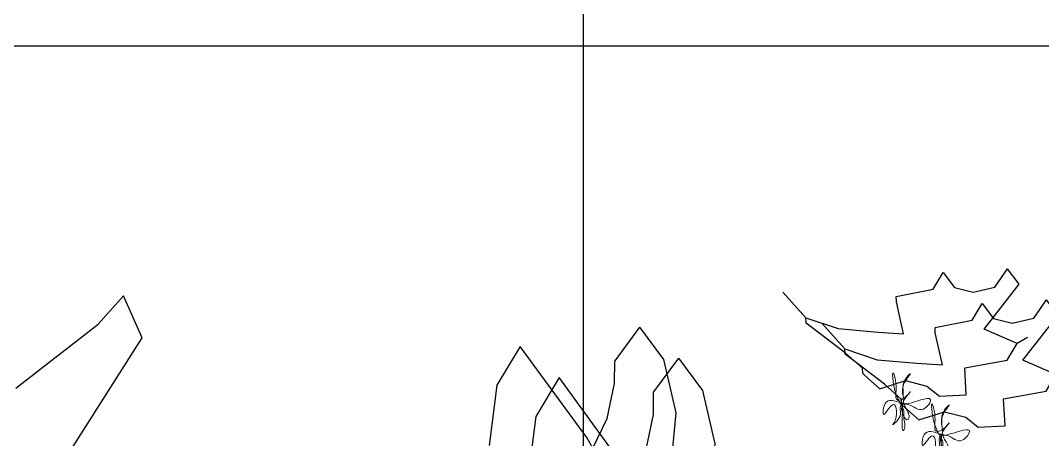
# Model space of a CAD drawing. Header units: millimetres. Extents: x -414464 to 1686, y -90036 to 108605.
# Drawn here: x -402841.6 to -402352.6, y 2962.7 to 3163.4 of the extents above; entities that cross this region are included whole.
import ezdxf

# ---------------------------------------------------------------- set-up
doc = ezdxf.new("R2010")
doc.units = ezdxf.units.MM
doc.header["$LTSCALE"] = 1000
doc.header["$MEASUREMENT"] = 0
doc.linetypes.add('AUDIT_D_120904163729-0', pattern=[0])
doc.layers.get('0').update_dxf_attribs({"linetype": 'AUDIT_D_120904163729-0'})
for name, color, linetype in [('LAYER1', 7, 'Continuous'), ('sb shrubs', 1, 'Continuous'), ('sb-design', 3, 'Continuous')]:
    doc.layers.add(name, color=color, linetype=linetype)
doc.styles.add('ATTR', font='romans.shx', dxfattribs={"width": 0.8, "height": 0.7})
doc.styles.add('ROMANS', font='romans.shx', dxfattribs={"width": 0.85})
doc.styles.add('style2', font='GOTHIC.TTF')
doc.dimstyles.new('Copy of jaya', dxfattribs={"dimtxt": 150, "dimasz": 200, "dimexe": 100, "dimexo": 100, "dimgap": 100, "dimtad": 1, "dimtih": 1, "dimtoh": 1, "dimdec": 0, "dimdsep": 46, "dimtxsty": 'style2', "dimblk": 'ARCHTICK', "dimcen": 2.5, "dimdle": 100, "dimclrd": 1, "dimclre": 1, "dimclrt": 3, "dimazin": 0, "dimtfac": 1, "dimtdec": 0, "dimtmove": 2, "dimatfit": 3, "dimfxl": 1, "dimarcsym": 0})
doc.dimstyles.new('DIM-100', dxfattribs={"dimscale": 100, "dimtxt": 2, "dimasz": 2, "dimexe": 0.18, "dimexo": 0.0625, "dimgap": 1, "dimtad": 1, "dimdec": 0, "dimzin": 0, "dimdsep": 46, "dimtxsty": 'ROMANS', "dimcen": 0.09, "dimclrd": 1, "dimclre": 1, "dimclrt": 3, "dimadec": 0, "dimazin": 0, "dimtfac": 1, "dimtdec": 0, "dimtix": 1, "dimtmove": 2, "dimatfit": 3, "dimfxl": 1, "dimtolj": 1, "dimtzin": 0, "dimarcsym": 0})

# ---------------------------------------------------------------- blocks, each defined once
blk = doc.blocks.new('_ArchTick')
at = {"color": 0, "linetype": 'ByBlock', "const_width": 0.15}
blk.add_lwpolyline([(-0.5, -0.5), (0.5, 0.5)], dxfattribs=at)
blk = doc.blocks.new('*D351')
at = {"layer": 'LAYER1', "color": 1, "lineweight": -2, "transparency": 16777216}
for p, q in [((-15349.8, 71.51), (-15349.8, 2531.3)), ((-11199.8, 200), (-11199.8, 2531.3)), ((-15449.8, 2431.3), (-14468.59, 2431.3)), ((-11099.8, 2431.3), (-12081.02, 2431.3))]:
    blk.add_line(p, q, dxfattribs=at)
at = {"layer": 'LAYER1', "color": 1, "lineweight": -2, "transparency": 16777216, "xscale": 150, "yscale": 150, "zscale": 150, "rotation": 180}
blk.add_blockref('_ArchTick', (-15349.8, 2431.3), dxfattribs=at)
at = {"layer": 'LAYER1', "color": 1, "lineweight": -2, "transparency": 16777216, "xscale": 150, "yscale": 150, "zscale": 150}
blk.add_blockref('_ArchTick', (-11199.8, 2431.3), dxfattribs=at)
at = {"layer": 'LAYER1', "color": 3, "transparency": 16777216, "insert": (-13274.8, 2431.3), "char_height": 150, "attachment_point": 5, "rotation": 180, "style": 'style2'}
blk.add_mtext('{\\H1.3333x;\\C256;LANDSCAPE BED}', dxfattribs=at)
blk = doc.blocks.new('A$C3E916B73')
at = {"layer": 'sb shrubs', "color": 96}
for p, q in [((8.072, -1.999), (9.225, -3.613)), ((-6.394, -2.974), (-6.486, -2.369)), ((-7.611, -2.537), (-7.688, -2.691)), ((-7.611, -2.537), (-7.379, -2.947)), ((-8.929, -3.511), (-9.087, -2.658)), ((-7.688, -2.691), (-8.566, -4.048)), ((-7.379, -2.947), (-7.248, -3.442)), ((-6.526, -3.745), (-6.394, -2.974)), ((-2.783, -3.153), (-2.614, -2.998)), ((-2.614, -2.998), (-2.229, -2.998)), ((-2.229, -2.998), (-2.229, -3.383)), ((7.38, -2.998), (8.61, -3.844)), ((-3.613, -3.306), (-3.46, -3.152)), ((-3.46, -3.152), (-3.085, -3.249)), ((-3.085, -3.249), (-2.783, -3.153)), ((-3.613, -3.306), (-3.69, -3.383)), ((-8.566, -4.048), (-8.929, -3.511)), ((-7.248, -3.442), (-7.226, -3.767)), ((-3.69, -3.459), (-3.921, -3.69)), ((-3.69, -3.383), (-3.69, -3.459)), ((-2.229, -3.383), (-1.614, -3.459)), ((-1.614, -3.459), (-1.461, -3.69)), ((9.225, -3.613), (8.995, -4.228)), ((-6.842, -4.228), (-7.226, -3.767)), ((-6.842, -4.228), (-6.526, -3.745)), ((-3.921, -3.69), (-4.459, -4.151)), ((-1.461, -3.69), (-1.922, -3.921)), ((-1.307, -3.767), (-1.461, -3.69)), ((-3.439, -3.965), (-3.075, -3.921)), ((-3.075, -3.921), (-3.152, -4.382)), ((-1.922, -3.921), (-1.384, -4.536)), ((8.61, -3.844), (8.995, -4.228)), ((-4.459, -4.228), (-4.004, -4.047)), ((-4.004, -4.047), (-3.439, -3.965)), ((-4.459, -4.228), (-4.766, -4.613)), ((-4.459, -4.151), (-4.459, -4.228)), ((-3.152, -4.382), (-3.152, -4.459)), ((-3.152, -4.459), (-2.614, -4.536)), ((-2.614, -4.536), (-2.46, -4.766)), ((-2.31, -4.543), (-2.047, -4.46)), ((-2.047, -4.46), (-1.732, -4.515)), ((-1.732, -4.515), (-1.537, -4.766)), ((-1.384, -4.536), (-1.537, -4.766)), ((-2.46, -4.766), (-2.31, -4.543))]:
    blk.add_line(p, q, dxfattribs=at)
blk = doc.blocks.new('gt')
at = {"layer": 'sb-design', "color": 40, "linetype": 'Continuous', "lineweight": 5, "ltscale": 3}
blk.add_open_spline([(599.2445, 208.2047), (599.2259, 208.2114), (599.1948, 208.2226), (599.1893, 208.1582), (599.207, 208.1886), (599.2319, 208.2134), (599.2349, 208.1624), (599.2133, 208.1349), (599.2504, 208.1684), (599.2384, 208.1861), (599.2524, 208.2222), (599.244, 208.1655), (599.248, 208.1212), (599.2578, 208.1379), (599.2494, 208.156), (599.2549, 208.1885), (599.224, 208.2191), (599.2136, 208.3249), (599.2344, 208.2515), (599.2251, 208.212), (599.2515, 208.2124), (599.2885, 208.2591), (599.2272, 208.1866), (599.2915, 208.2126), (599.3407, 208.2227), (599.302, 208.1691), (599.2765, 208.201), (599.2329, 208.2038), (599.2563, 208.1446), (599.2714, 208.1693), (599.2467, 208.1968), (599.2507, 208.2346), (599.2476, 208.2678), (599.2824, 208.3008), (599.2453, 208.2588), (599.2474, 208.2387), (599.2485, 208.2279)], degree=3, knots=[0, 0, 0, 0, 15.444397, 25.830801, 33.124377, 38.860961, 55.956926, 58.073586, 68.553055, 76.803415, 80.123237, 100.681667, 105.582778, 106.904272, 116.815917, 124.523015, 137.501492, 162.78658, 178.418453, 189.58139, 190.674785, 204.04504, 216.167824, 233.176454, 242.372673, 253.904747, 269.360932, 274.520928, 289.386269, 290.704088, 300.691626, 318.815839, 327.386076, 336.233476, 346.526389, 358.414439, 358.414439, 358.414439, 358.414439], dxfattribs=at)
at = {"layer": 'sb shrubs', "color": 1, "linetype": 'Continuous', "lineweight": -3, "ltscale": 3, "xscale": -0.199999999896254, "yscale": 0.2000000001862645, "zscale": 0.2, "rotation": 183.229529160828}
blk.add_blockref('A$C3E916B73', (599.9091, 207.6549), dxfattribs=at)
blk = doc.blocks.new('building-10-dopoff')
at = {"layer": 'sb-design', "xscale": 167.1177739928675, "yscale": 167.1177739928675, "zscale": 167.1177739928675, "rotation": 359.9997333183491}
for p in [(-115342.34, -33804.02, 0.08), (-116117.74, -33818.91), (-115323.72, -33818.91)]:
    blk.add_blockref('gt', p, dxfattribs=at)
at = {"color": 8, "style": 'ATTR', "text_generation_flag": 4, "width": 0.8, "flags": 9}
blk.add_attdef('ESTCODE', (-3884.57, 171.23), '', height=22.34, rotation=180, dxfattribs=at)
at = {"layer": 'LAYER1'}
dim = blk.add_linear_dim(base=(-11199.8, 2431.3), p1=(-15349.8, -28.49), p2=(-11199.8, 100), angle=180, text='{\\H1.3333x;\\C256;LANDSCAPE BED}', dimstyle='Copy of jaya', override={"dimasz": 150, "dimtad": 0}, dxfattribs=at)
dim.commit()
dim.dimension.update_dxf_attribs({"geometry": '*D351', "text_midpoint": (-13274.8, 2431.3)})
at = {"linetype": 'ByBlock'}
blk.add_leader([(-16274.8, 1161.21), (-14444.25, 1161.21)], dimstyle='DIM-100', override={"dimgap": 1, "dimtad": 0}, dxfattribs=at)

msp = doc.modelspace()

# ---------------------------------------------------------------- block references
msp.add_blockref('building-10-dopoff', (-387222.39, 1990, -0.83))

doc.saveas('drawing.dxf')
